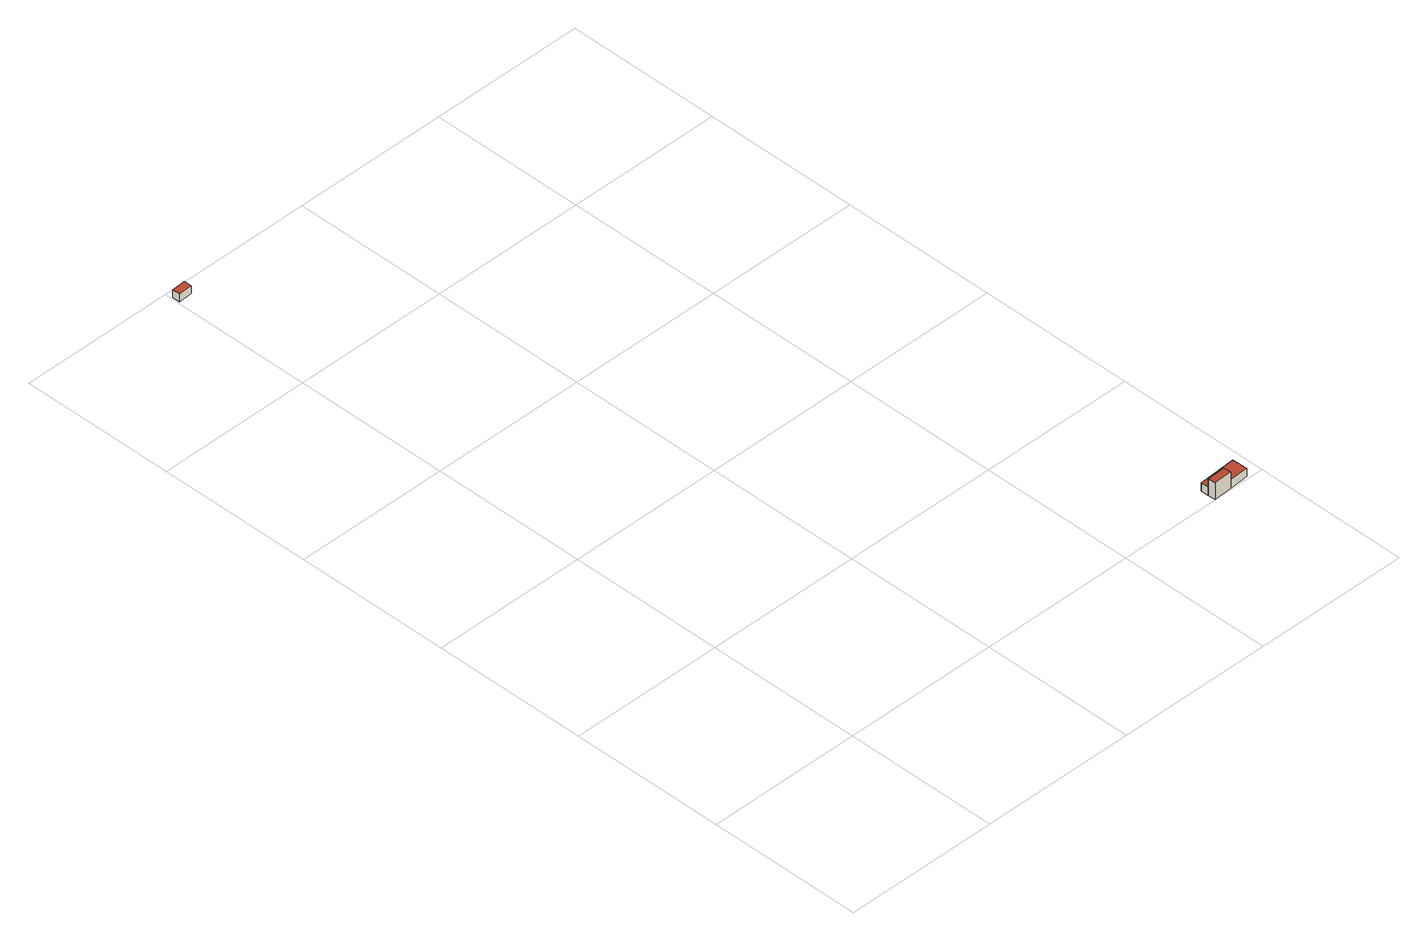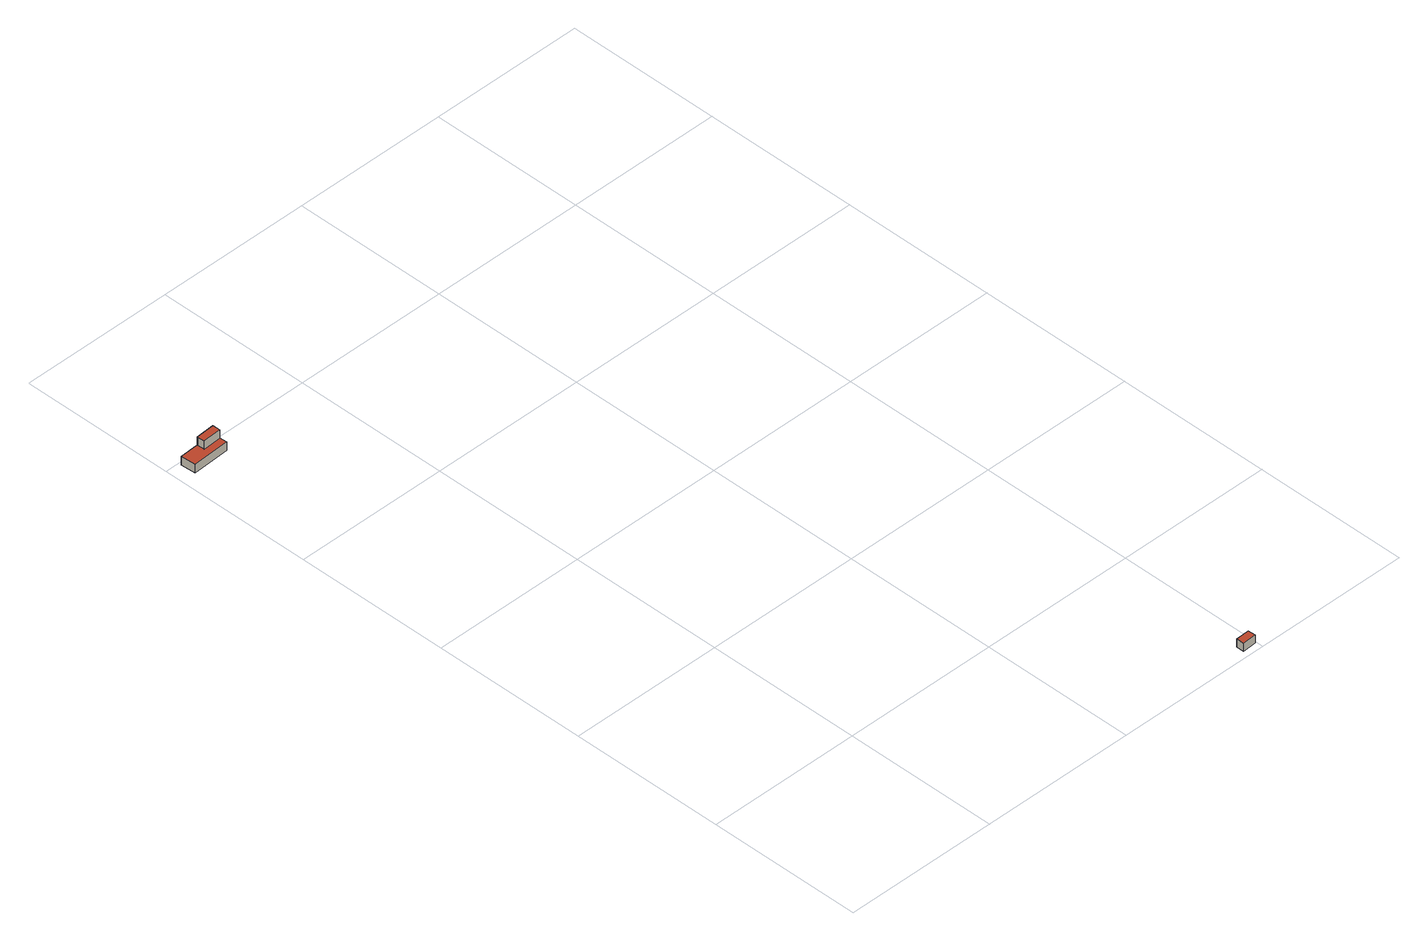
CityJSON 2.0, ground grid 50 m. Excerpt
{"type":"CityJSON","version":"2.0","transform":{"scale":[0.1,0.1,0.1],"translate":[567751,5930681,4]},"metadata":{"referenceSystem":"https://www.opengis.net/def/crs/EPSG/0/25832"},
"CityObjects":{
"building1":{"type":"Building","attributes":{"Grundfläche 2D":"11.490077","Grundhöhe NN":"4.588"},"geometry":[{"type":"Solid","lod":"3","boundaries":[[[[0,1,2,3]],[[4,5,3,2]],[[5,6,0,3]],[[6,7,1,0]],[[7,4,2,1]],[[7,6,5,4]]]],"semantics":{"surfaces":[{"type":"RoofSurface"},{"type":"WallSurface"},{"type":"GroundSurface"}],"values":[[0,1,1,1,1,2]]}}]},
"building2":{"type":"Building","attributes":{"Grundfläche 2D":"14.748566","Grundhöhe NN":"4.443"},"geometry":[{"type":"Solid","lod":"3","boundaries":[[[[8,9,10,11]],[[12,13,11,10]],[[13,14,8,11]],[[14,15,9,8]],[[15,12,10,9]],[[15,14,13,12]]]],"semantics":{"surfaces":[{"type":"RoofSurface"},{"type":"WallSurface"},{"type":"GroundSurface"}],"values":[[0,1,1,1,1,2]]}}]},
"building3":{"type":"Building","attributes":{"Grundfläche 2D":"45.890714","Grundhöhe NN":"4.435"},"geometry":[{"type":"Solid","lod":"3","boundaries":[[[[16,17,18,19,20,21]],[[12,15,20,19]],[[15,14,21,20]],[[14,22,16,21]],[[22,23,17,16]],[[23,24,18,17]],[[24,12,19,18]],[[12,24,23,22,14,15]]]],"semantics":{"surfaces":[{"type":"RoofSurface"},{"type":"WallSurface"},{"type":"GroundSurface"}],"values":[[0,1,1,1,1,1,1,2]]}}]}
},
"vertices":[
[50,2454,32],[49,2480,32],[4,2477,32],[5,2452,32],[4,2477,6],[5,2452,6],[50,2454,6],[49,2480,6],
[1390,5,59],[1389,29,59],[1329,26,59],[1330,2,59],[1329,26,4],[1330,2,4],[1390,5,4],[1389,29,4],
[1453,8,32],[1450,57,32],[1328,51,32],[1329,26,32],[1389,29,32],[1390,5,32],[1453,8,4],[1450,57,4],[1328,51,4]
]}
